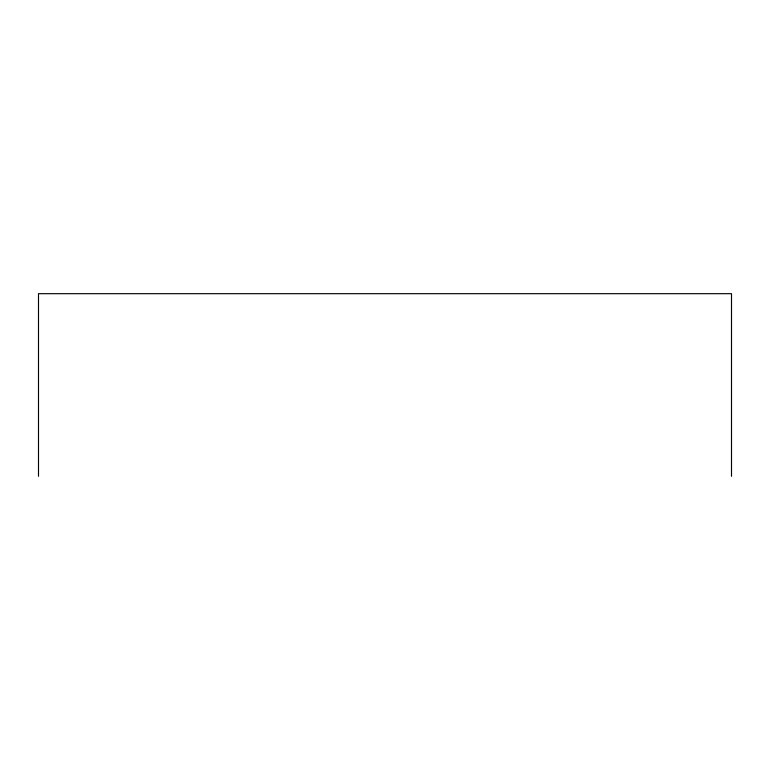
<?xml version="1.0" encoding="UTF-8"?>
<svg xmlns="http://www.w3.org/2000/svg" width="770" height="770" viewBox="0 0 770 770"><rect width="100%" height="100%" fill="white"/><g stroke="black" fill="none" stroke-linecap="round" stroke-linejoin="round"><path stroke-width="1.16" d="M731.5 476.322L731.5 293.678L38.5 293.678L38.5 476.322"/></g></svg>
